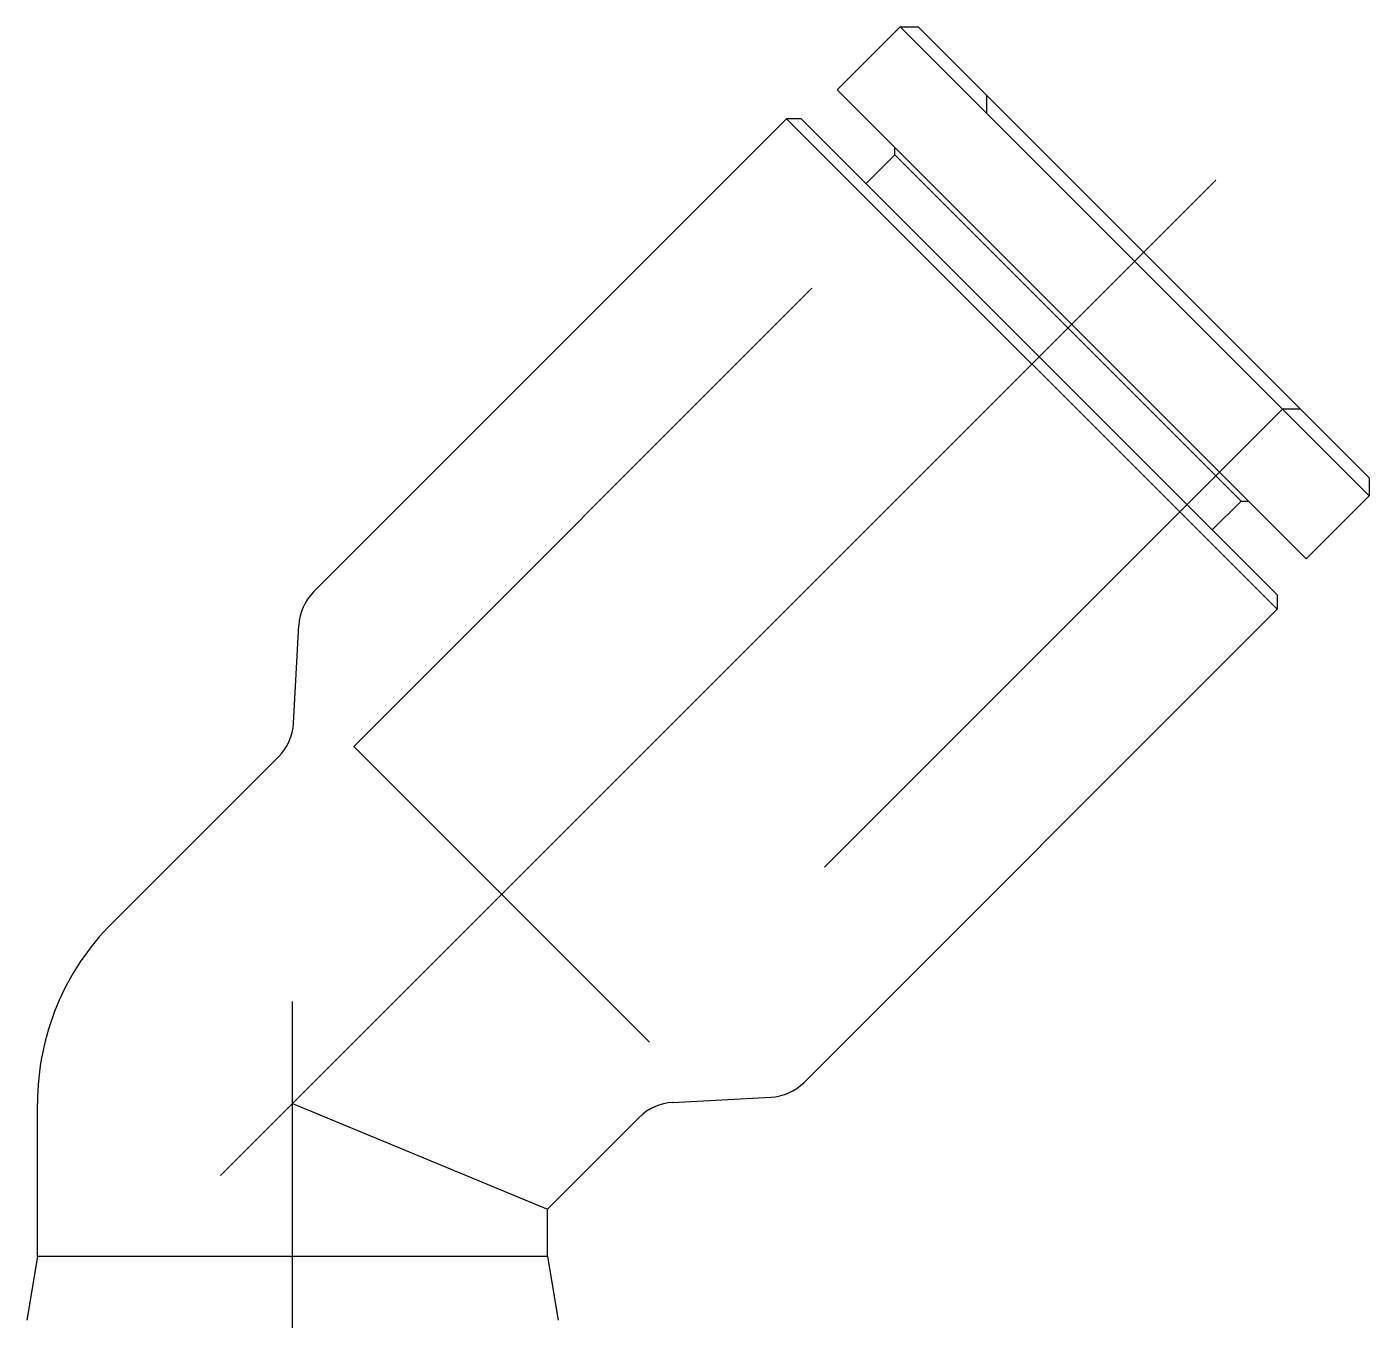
# Model space of a CAD drawing. Extents: x -8.1 to 52.5, y -19.1 to 43.1.
# Drawn here: x -5.21 to 21.11, y 15.75 to 41.11 of the extents above; entities that cross this region are included whole.
import ezdxf

# ---------------------------------------------------------------- set-up
doc = ezdxf.new("R2010")
doc.units = 0
doc.linetypes.add('CENTER', pattern=[50.8, 31.75, -6.35, 6.35, -6.35])
doc.linetypes.add('DASHED', pattern=[19.05, 12.7, -6.35])
doc.layers.get('0').update_dxf_attribs({"linetype": 'CONTINUOUS'})
doc.layers.add('CENTER', color=1, linetype='CENTER')

msp = doc.modelspace()

# ---------------------------------------------------------------- linework, layer by layer
at = {"color": 7, "linetype": 'CONTINUOUS'}
for p, q in [((11.914749, 41.107137), (10.677312, 39.869701)), ((11.914749, 41.107137), (21.107137, 31.914749)), ((11.914749, 41.107137), (12.268303, 41.107137)), ((12.268303, 41.107137), (21.107137, 32.268303)), ((19.869701, 30.677312), (10.677312, 39.869701)), ((0.412764, 30.029416), (9.687363, 39.304015)), ((19.304015, 29.687363), (9.687363, 39.304015)), ((9.970206, 39.304015), (9.687363, 39.304015)), ((9.970206, 39.304015), (19.304015, 29.970206)), ((11.808683, 38.596908), (11.808683, 38.73833)), ((11.808683, 38.596908), (11.242998, 38.031223)), ((18.596908, 31.808683), (11.808683, 38.596908)), ((21.107137, 32.268303), (21.107137, 31.914749)), ((21.107137, 31.914749), (19.869701, 30.677312)), ((18.596908, 31.808683), (18.031223, 31.242998)), ((18.596908, 31.808683), (18.73833, 31.808683)), ((19.304015, 29.970206), (19.304015, 29.687363)), ((10.029416, 20.412764), (19.304015, 29.687363)), ((0.020169, 27.454273), (0.121253, 29.374868)), ((-3.535534, 23.535534), (-0.271342, 26.799725)), ((-5, 17), (-5, 20)), ((0, 20), (5, 17.928932)), ((7.454273, 20.020169), (9.374868, 20.121253)), ((5, 17.928932), (6.799725, 19.728658)), ((5, 17), (5, 17.928932)), ((-5, 17), (-5.20822, 15.75068)), ((5, 17), (-5, 17)), ((5, 17), (5.20822, 15.75068))]:
    msp.add_line(p, q, dxfattribs=at)
at = {"color": 3, "linetype": 'DASHED'}
for p, q in [((13.611806, 39.410081), (13.611806, 39.763635)), ((1.202082, 27.000357), (13.611806, 39.410081)), ((19.410081, 33.611806), (7.000357, 21.202082)), ((19.763635, 33.611806), (19.410081, 33.611806)), ((7.000357, 21.202082), (1.202082, 27.000357))]:
    msp.add_line(p, q, dxfattribs=at)
at = {"color": 7, "linetype": 'CONTINUOUS'}
for centre, radius, start, end in [((1.11987, 29.322309), 1, 135, 176.9872125), ((-0.978449, 27.506832), 1, 315, 356.9872125), ((0, 20), 5, 135, 180), ((9.322309, 21.11987), 1, 273.0127875, 315), ((7.506832, 19.021551), 1, 93.0127875, 135)]:
    msp.add_arc(centre, radius, start, end, dxfattribs=at)
at = {"layer": 'CENTER', "color": 1, "linetype": 'CENTER'}
for p, q in [((-1.414214, 18.585786), (18.101934, 38.101934)), ((0, -2), (0, 22))]:
    msp.add_line(p, q, dxfattribs=at)

doc.saveas('drawing.dxf')
